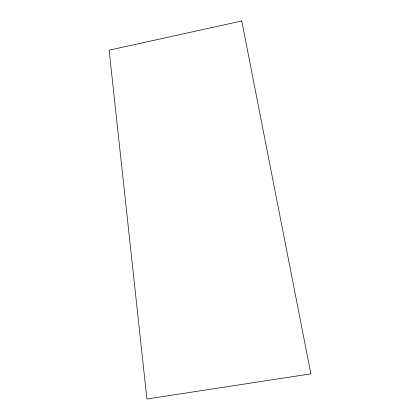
<?xml version="1.0" encoding="UTF-8"?>
<svg xmlns="http://www.w3.org/2000/svg" width="420" height="420" viewBox="0 0 420 420"><rect width="100%" height="100%" fill="white"/><g stroke="black" fill="none" stroke-linecap="round" stroke-linejoin="round"><path stroke-width="0.63" d="M241.752 21L109.132 50.174L146.911 399L310.868 373.853L241.752 21"/></g></svg>
